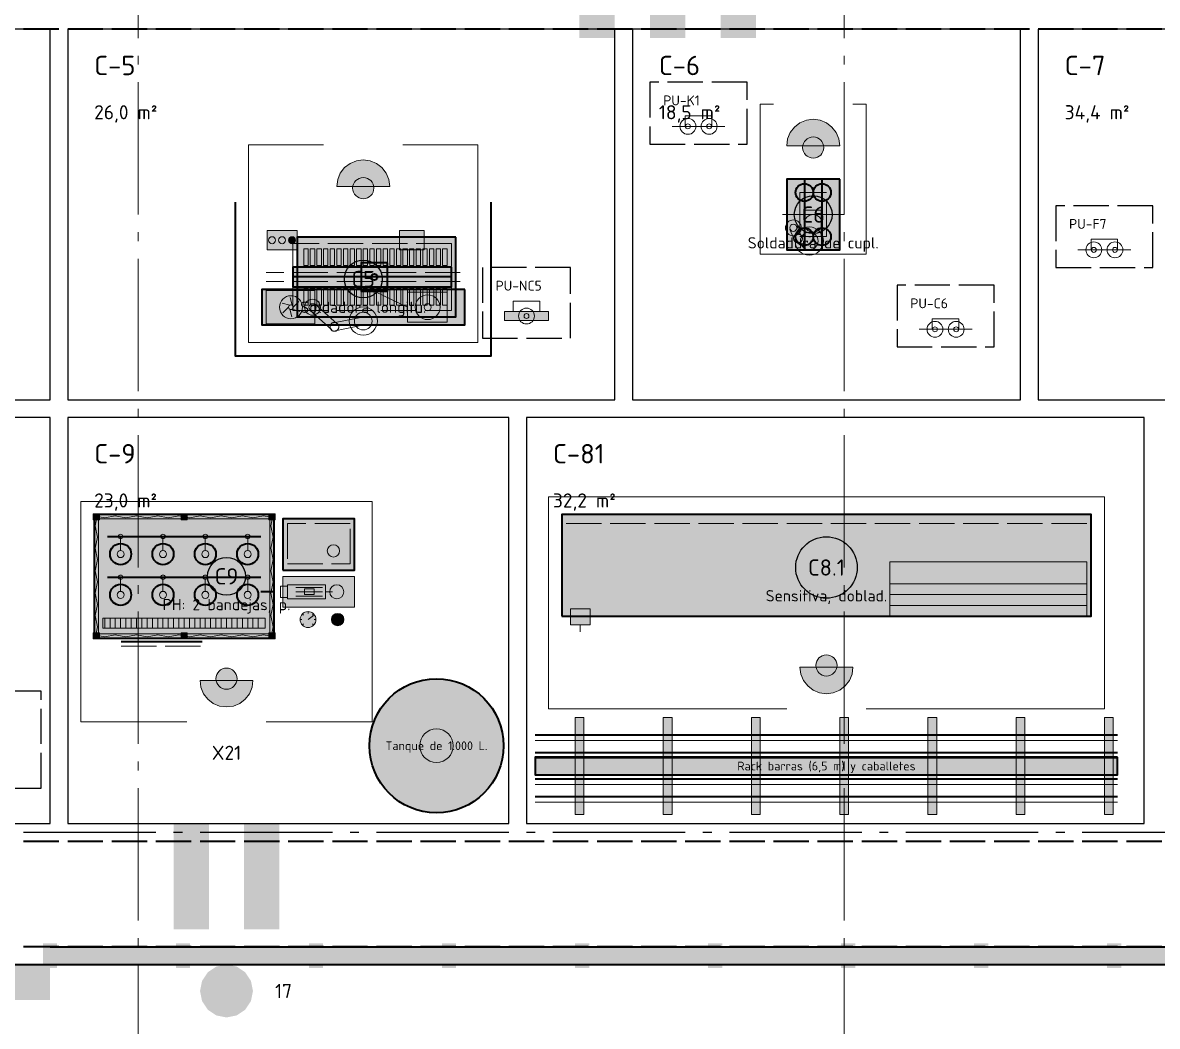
# Model space of a CAD drawing. Header units: millimetres. Extents: x 0 to 1682, y 0 to 1189.
# Drawn here: x 885.9 to 1014.5, y 798 to 911.8 of the extents above; entities that cross this region are included whole.
import ezdxf
from ezdxf.enums import TextEntityAlignment as Align

# ---------------------------------------------------------------- set-up
doc = ezdxf.new("R2010")
doc.units = ezdxf.units.MM
doc.linetypes.add('IRAM-E-TRAZOS', pattern=[5, 4, -1])
doc.linetypes.add('IRAM-F-TRAZO-PUNTO', pattern=[20, 15, -2, 1, -2])
for name, color, linetype, lineweight, true_color in [('A-AREA-TRABAJO', 30, 'CONTINUOUS', 13, 0xeb963c), ('A-DEFENSA', 2, 'CONTINUOUS', 35, 0xe6b400), ('A-EQUIPO', 30, 'CONTINUOUS', 35, 0xe67800), ('A-MAMPARA', 1, 'CONTINUOUS', 35, 0xc82828), ('A-PASILLO', 2, 'IRAM-E-TRAZOS', 35, 0xd7a500), ('A-PULMON', 6, 'IRAM-E-TRAZOS', 25, 0xdc00c8), ('A-SENDA', 2, 'CONTINUOUS', 25, 0xd7a500), ('A-ZONA-LOG', 5, 'IRAM-F-TRAZO-PUNTO', 25, 0x285ac8)]:
    doc.layers.add(name, color=color, linetype=linetype, lineweight=lineweight, true_color=true_color)
for name, color, linetype, lineweight in [('A-EJE', 1, 'IRAM-F-TRAZO-PUNTO', 18), ('A-EQUIPO-FINO', 8, 'CONTINUOUS', 13), ('A-EQUIPO-OCULTO', 8, 'IRAM-E-TRAZOS', 13), ('A-EQUIPO-RELLENO', 9, 'CONTINUOUS', 13), ('A-OPERARIO', 6, 'CONTINUOUS', 18), ('A-PASO', 7, 'CONTINUOUS', 25), ('A-SECTOR', 1, 'CONTINUOUS', 25), ('A-TEXTO', 7, 'CONTINUOUS', 18), ('S-INCENDIO', 1, 'CONTINUOUS', 25)]:
    doc.layers.add(name, color=color, linetype=linetype, lineweight=lineweight)
doc.styles.add('ISO3098', font='isocpeur.ttf')

msp = doc.modelspace()

# ---------------------------------------------------------------- hatches: boundary and pattern name
at = {"layer": 'A-DEFENSA', "true_color": 0x1e1e1e}
h = msp.add_hatch(color=7, dxfattribs=at)
h.dxf.hatch_style = 1
h.paths.add_polyline_path([(888.2, 804.6), (889.8, 804.6), (889.8, 807.4), (888.2, 807.4)])
at = {"layer": 'A-DEFENSA', "true_color": 0xf5c800}
h = msp.add_hatch(color=7, dxfattribs=at)
h.dxf.hatch_style = 1
h.paths.add_polyline_path([(889, 805), (1085, 805), (1085, 807), (889, 807)])
at = {"layer": 'A-DEFENSA', "true_color": 0x1e1e1e}
h = msp.add_hatch(color=7, dxfattribs=at)
h.dxf.hatch_style = 1
h.paths.add_polyline_path([(903.277, 804.6), (904.877, 804.6), (904.877, 807.4), (903.277, 807.4)])
h = msp.add_hatch(color=7, dxfattribs=at)
h.dxf.hatch_style = 1
h.paths.add_polyline_path([(918.354, 804.6), (919.954, 804.6), (919.954, 807.4), (918.354, 807.4)])
h = msp.add_hatch(color=7, dxfattribs=at)
h.dxf.hatch_style = 1
h.paths.add_polyline_path([(933.431, 804.6), (935.031, 804.6), (935.031, 807.4), (933.431, 807.4)])
h = msp.add_hatch(color=7, dxfattribs=at)
h.dxf.hatch_style = 1
h.paths.add_polyline_path([(948.508, 804.6), (950.108, 804.6), (950.108, 807.4), (948.508, 807.4)])
h = msp.add_hatch(color=7, dxfattribs=at)
h.dxf.hatch_style = 1
h.paths.add_polyline_path([(963.585, 804.6), (965.185, 804.6), (965.185, 807.4), (963.585, 807.4)])
h = msp.add_hatch(color=7, dxfattribs=at)
h.dxf.hatch_style = 1
h.paths.add_polyline_path([(978.662, 804.6), (980.262, 804.6), (980.262, 807.4), (978.662, 807.4)])
h = msp.add_hatch(color=7, dxfattribs=at)
h.dxf.hatch_style = 1
h.paths.add_polyline_path([(993.738, 804.6), (995.338, 804.6), (995.338, 807.4), (993.738, 807.4)])
h = msp.add_hatch(color=7, dxfattribs=at)
h.dxf.hatch_style = 1
h.paths.add_polyline_path([(1008.815, 804.6), (1010.415, 804.6), (1010.415, 807.4), (1008.815, 807.4)])
at = {"layer": 'A-EQUIPO-RELLENO', "true_color": 0xfae1f5}
h = msp.add_hatch(color=7, dxfattribs=at)
h.dxf.hatch_style = 1
h.paths.add_polyline_path([(978.5, 897.8), (978.398, 898.576), (978.098, 899.3), (977.621, 899.921), (977, 900.398), (976.276, 900.698), (975.5, 900.8), (974.724, 900.698), (974, 900.398), (973.379, 899.921), (972.902, 899.3), (972.602, 898.576), (972.5, 897.8), (978.5, 897.8)])
at = {"layer": 'A-EQUIPO-RELLENO', "true_color": 0xfaf0fa}
h = msp.add_hatch(color=7, dxfattribs=at)
h.dxf.hatch_style = 1
h.paths.add_polyline_path([(959.5, 900), (965.5, 900), (965.5, 900), (959.5, 900)])
at = {"layer": 'A-EQUIPO-RELLENO', "true_color": 0xffffff}
h = msp.add_hatch(color=7, dxfattribs=at)
h.dxf.hatch_style = 1
h.paths.add_polyline_path([(974.3, 897.6), (974.341, 897.289), (974.461, 897), (974.651, 896.751), (974.9, 896.561), (975.189, 896.441), (975.5, 896.4), (975.811, 896.441), (976.1, 896.561), (976.349, 896.751), (976.539, 897), (976.659, 897.289), (976.7, 897.6), (976.659, 897.911), (976.539, 898.2), (976.349, 898.449), (976.1, 898.639), (975.811, 898.759), (975.5, 898.8), (975.189, 898.759), (974.9, 898.639), (974.651, 898.449), (974.461, 898.2), (974.341, 897.911)])
at = {"layer": 'A-EQUIPO-RELLENO', "true_color": 0xfae1f5}
h = msp.add_hatch(color=7, dxfattribs=at)
h.dxf.hatch_style = 1
h.paths.add_polyline_path([(927.5, 893.2), (927.398, 893.976), (927.098, 894.7), (926.621, 895.321), (926, 895.798), (925.276, 896.098), (924.5, 896.2), (923.724, 896.098), (923, 895.798), (922.379, 895.321), (921.902, 894.7), (921.602, 893.976), (921.5, 893.2), (927.5, 893.2)])
at = {"layer": 'A-EQUIPO-RELLENO', "true_color": 0xffffff}
h = msp.add_hatch(color=7, dxfattribs=at)
h.dxf.hatch_style = 1
h.paths.add_polyline_path([(923.3, 893), (923.341, 892.689), (923.461, 892.4), (923.651, 892.151), (923.9, 891.961), (924.189, 891.841), (924.5, 891.8), (924.811, 891.841), (925.1, 891.961), (925.349, 892.151), (925.539, 892.4), (925.659, 892.689), (925.7, 893), (925.659, 893.311), (925.539, 893.6), (925.349, 893.849), (925.1, 894.039), (924.811, 894.159), (924.5, 894.2), (924.189, 894.159), (923.9, 894.039), (923.651, 893.849), (923.461, 893.6), (923.341, 893.311)])
at = {"layer": 'A-EQUIPO-RELLENO', "true_color": 0xcdd0d4}
h = msp.add_hatch(color=7, dxfattribs=at)
h.dxf.hatch_style = 1
h.paths.add_polyline_path([(976.5, 894), (972.5, 894), (972.5, 886), (976.5, 886)])
h = msp.add_hatch(color=7, dxfattribs=at)
h.dxf.hatch_style = 1
h.paths.add_polyline_path([(978.5, 894), (974.5, 894), (974.5, 886), (978.5, 886)])
at = {"layer": 'A-EQUIPO-RELLENO', "true_color": 0xffffff}
h = msp.add_hatch(color=7, dxfattribs=at)
h.dxf.hatch_style = 1
h.paths.add_polyline_path([(977.644, 890), (977.59, 890.477), (977.432, 890.93), (977.176, 891.337), (976.837, 891.676), (976.43, 891.932), (975.977, 892.09), (975.5, 892.144), (975.023, 892.09), (974.57, 891.932), (974.163, 891.676), (973.824, 891.337), (973.568, 890.93), (973.41, 890.477), (973.356, 890), (973.41, 889.523), (973.568, 889.07), (973.824, 888.663), (974.163, 888.324), (974.57, 888.068), (975.023, 887.91), (975.5, 887.856), (975.977, 887.91), (976.43, 888.068), (976.837, 888.324), (977.176, 888.663), (977.432, 889.07), (977.59, 889.523)])
at = {"layer": 'A-EQUIPO-RELLENO', "true_color": 0xeeeeee}
h = msp.add_hatch(color=7, dxfattribs=at)
h.dxf.hatch_style = 1
h.paths.add_polyline_path([(976.4, 890.5), (974.6, 890.5), (974.6, 887.5), (976.4, 887.5)])
at = {"layer": 'A-EQUIPO-RELLENO', "true_color": 0xcdd0d4}
h = msp.add_hatch(color=7, dxfattribs=at)
h.dxf.hatch_style = 1
h.paths.add_polyline_path([(917, 888.2), (913.6, 888.2), (913.6, 886), (917, 886)])
at = {"layer": 'A-EQUIPO-RELLENO', "true_color": 0xdc2828}
h = msp.add_hatch(color=7, dxfattribs=at)
h.dxf.hatch_style = 1
h.paths.add_polyline_path([(916.037, 887.1), (916.051, 886.998), (916.09, 886.902), (916.153, 886.82), (916.235, 886.757), (916.331, 886.717), (916.433, 886.704), (916.536, 886.717), (916.631, 886.757), (916.713, 886.82), (916.776, 886.902), (916.816, 886.998), (916.829, 887.1), (916.816, 887.202), (916.776, 887.298), (916.713, 887.38), (916.631, 887.443), (916.536, 887.483), (916.433, 887.496), (916.331, 887.483), (916.235, 887.443), (916.153, 887.38), (916.09, 887.298), (916.051, 887.202)])
at = {"layer": 'A-EQUIPO-RELLENO', "true_color": 0xeeeeee}
h = msp.add_hatch(color=7, dxfattribs=at)
h.dxf.hatch_style = 1
h.paths.add_polyline_path([(935, 887.428), (917, 887.428), (917, 878.428), (935, 878.428)])
at = {"layer": 'A-EQUIPO-RELLENO', "true_color": 0xcdd0d4}
h = msp.add_hatch(color=7, dxfattribs=at)
h.dxf.hatch_style = 1
h.paths.add_polyline_path([(931.4, 888.2), (928.6, 888.2), (928.6, 886), (931.4, 886)])
at = {"layer": 'A-EQUIPO-RELLENO', "true_color": 0xffffff}
h = msp.add_hatch(color=7, dxfattribs=at)
h.dxf.hatch_style = 1
h.paths.add_polyline_path([(926.644, 882.7), (926.59, 883.177), (926.432, 883.63), (926.176, 884.037), (925.837, 884.376), (925.43, 884.632), (924.977, 884.79), (924.5, 884.844), (924.023, 884.79), (923.57, 884.632), (923.163, 884.376), (922.824, 884.037), (922.568, 883.63), (922.41, 883.177), (922.356, 882.7), (922.41, 882.223), (922.568, 881.77), (922.824, 881.363), (923.163, 881.024), (923.57, 880.768), (924.023, 880.61), (924.5, 880.556), (924.977, 880.61), (925.43, 880.768), (925.837, 881.024), (926.176, 881.363), (926.432, 881.77), (926.59, 882.223)])
at = {"layer": 'A-EQUIPO-RELLENO', "true_color": 0xfaf0fa}
h = msp.add_hatch(color=7, dxfattribs=at)
h.dxf.hatch_style = 1
h.paths.add_polyline_path([(1005.5, 886), (1011.5, 886), (1011.5, 886), (1005.5, 886)])
at = {"layer": 'A-EQUIPO-RELLENO', "true_color": 0xe2e7ee}
h = msp.add_hatch(color=7, dxfattribs=at)
h.dxf.hatch_style = 1
h.paths.add_polyline_path([(934.5, 884.028), (916.5, 884.028), (916.5, 881.828), (934.5, 881.828)])
at = {"layer": 'A-EQUIPO-RELLENO', "true_color": 0xcdd0d4}
h = msp.add_hatch(color=7, dxfattribs=at)
h.dxf.hatch_style = 1
h.paths.add_polyline_path([(927.26, 884.528), (924.26, 884.528), (924.26, 881.328), (927.26, 881.328)])
at = {"layer": 'A-EQUIPO-RELLENO', "true_color": 0xe6a06e}
h = msp.add_hatch(color=7, dxfattribs=at)
h.dxf.hatch_style = 1
h.paths.add_polyline_path([(934.5, 883.178), (916.5, 883.178), (916.5, 882.678), (934.5, 882.678)])
at = {"layer": 'A-EQUIPO-RELLENO', "true_color": 0xcdd0d4}
h = msp.add_hatch(color=7, dxfattribs=at)
h.dxf.hatch_style = 1
h.paths.add_polyline_path([(936, 881.5), (913, 881.5), (913, 877.5), (936, 877.5)])
h = msp.add_hatch(color=7, dxfattribs=at)
h.dxf.hatch_style = 1
h.paths.add_polyline_path([(919, 881.4), (913.5, 881.4), (913.5, 877.6), (919, 877.6)])
at = {"layer": 'A-EQUIPO-RELLENO', "true_color": 0xeeeeee}
h = msp.add_hatch(color=7, dxfattribs=at)
h.dxf.hatch_style = 1
h.paths.add_polyline_path([(934, 881.2), (929.5, 881.2), (929.5, 877.8), (934, 877.8)])
at = {"layer": 'A-EQUIPO-RELLENO', "true_color": 0xfaf0fa}
h = msp.add_hatch(color=7, dxfattribs=at)
h.dxf.hatch_style = 1
h.paths.add_polyline_path([(940.5, 878), (945.5, 878), (945.5, 879), (940.5, 879)])
h = msp.add_hatch(color=7, dxfattribs=at)
h.dxf.hatch_style = 1
h.paths.add_polyline_path([(987.5, 877), (993.5, 877), (993.5, 877), (987.5, 877)])
at = {"layer": 'A-EQUIPO-RELLENO', "true_color": 0x969ba0}
h = msp.add_hatch(color=7, dxfattribs=at)
h.dxf.hatch_style = 1
h.paths.add_polyline_path([(893.9, 855.4), (894.6, 855.4), (894.6, 856.1), (893.9, 856.1)])
h = msp.add_hatch(color=7, dxfattribs=at)
h.dxf.hatch_style = 1
h.paths.add_polyline_path([(893.9, 855.4), (894.6, 855.4), (894.6, 856.1), (893.9, 856.1)])
at = {"layer": 'A-EQUIPO-RELLENO', "true_color": 0xf5f8fc}
h = msp.add_hatch(color=7, dxfattribs=at)
h.dxf.hatch_style = 1
h.paths.add_polyline_path([(894, 842), (914.4, 842), (914.4, 856), (894, 856)])
at = {"layer": 'A-EQUIPO-RELLENO', "true_color": 0x969ba0}
h = msp.add_hatch(color=7, dxfattribs=at)
h.dxf.hatch_style = 1
h.paths.add_polyline_path([(903.85, 855.4), (904.55, 855.4), (904.55, 856.1), (903.85, 856.1)])
h = msp.add_hatch(color=7, dxfattribs=at)
h.dxf.hatch_style = 1
h.paths.add_polyline_path([(913.8, 855.4), (914.5, 855.4), (914.5, 856.1), (913.8, 856.1)])
h = msp.add_hatch(color=7, dxfattribs=at)
h.dxf.hatch_style = 1
h.paths.add_polyline_path([(913.8, 855.4), (914.5, 855.4), (914.5, 856.1), (913.8, 856.1)])
at = {"layer": 'A-EQUIPO-RELLENO', "true_color": 0xc8e1fa}
h = msp.add_hatch(color=7, dxfattribs=at)
h.dxf.hatch_style = 1
h.paths.add_polyline_path([(915.4, 849.7), (923.5, 849.7), (923.5, 855.5), (915.4, 855.5)])
at = {"layer": 'A-EQUIPO-RELLENO', "true_color": 0xeedec0}
h = msp.add_hatch(color=7, dxfattribs=at)
h.dxf.hatch_style = 1
h.paths.add_polyline_path([(947, 844.5), (1007, 844.5), (1007, 856), (947, 856)])
at = {"layer": 'A-EQUIPO-RELLENO', "true_color": 0xe2e7ee}
h = msp.add_hatch(color=7, dxfattribs=at)
h.dxf.hatch_style = 1
h.paths.add_polyline_path([(898.2, 851.52), (898.159, 851.831), (898.039, 852.12), (897.849, 852.369), (897.6, 852.559), (897.311, 852.679), (897, 852.72), (896.689, 852.679), (896.4, 852.559), (896.151, 852.369), (895.961, 852.12), (895.841, 851.831), (895.8, 851.52), (895.841, 851.209), (895.961, 850.92), (896.151, 850.671), (896.4, 850.481), (896.689, 850.361), (897, 850.32), (897.311, 850.361), (897.6, 850.481), (897.849, 850.671), (898.039, 850.92), (898.159, 851.209)])
h = msp.add_hatch(color=7, dxfattribs=at)
h.dxf.hatch_style = 1
h.paths.add_polyline_path([(903, 851.52), (902.959, 851.831), (902.839, 852.12), (902.649, 852.369), (902.4, 852.559), (902.111, 852.679), (901.8, 852.72), (901.489, 852.679), (901.2, 852.559), (900.951, 852.369), (900.761, 852.12), (900.641, 851.831), (900.6, 851.52), (900.641, 851.209), (900.761, 850.92), (900.951, 850.671), (901.2, 850.481), (901.489, 850.361), (901.8, 850.32), (902.111, 850.361), (902.4, 850.481), (902.649, 850.671), (902.839, 850.92), (902.959, 851.209)])
h = msp.add_hatch(color=7, dxfattribs=at)
h.dxf.hatch_style = 1
h.paths.add_polyline_path([(907.8, 851.52), (907.759, 851.831), (907.639, 852.12), (907.449, 852.369), (907.2, 852.559), (906.911, 852.679), (906.6, 852.72), (906.289, 852.679), (906, 852.559), (905.751, 852.369), (905.561, 852.12), (905.441, 851.831), (905.4, 851.52), (905.441, 851.209), (905.561, 850.92), (905.751, 850.671), (906, 850.481), (906.289, 850.361), (906.6, 850.32), (906.911, 850.361), (907.2, 850.481), (907.449, 850.671), (907.639, 850.92), (907.759, 851.209)])
h = msp.add_hatch(color=7, dxfattribs=at)
h.dxf.hatch_style = 1
h.paths.add_polyline_path([(912.6, 851.52), (912.559, 851.831), (912.439, 852.12), (912.249, 852.369), (912, 852.559), (911.711, 852.679), (911.4, 852.72), (911.089, 852.679), (910.8, 852.559), (910.551, 852.369), (910.361, 852.12), (910.241, 851.831), (910.2, 851.52), (910.241, 851.209), (910.361, 850.92), (910.551, 850.671), (910.8, 850.481), (911.089, 850.361), (911.4, 850.32), (911.711, 850.361), (912, 850.481), (912.249, 850.671), (912.439, 850.92), (912.559, 851.209)])
at = {"layer": 'A-EQUIPO-RELLENO', "true_color": 0xffffff}
h = msp.add_hatch(color=7, dxfattribs=at)
h.dxf.hatch_style = 1
h.paths.add_polyline_path([(980.488, 850), (980.401, 850.776), (980.143, 851.513), (979.727, 852.175), (979.175, 852.727), (978.513, 853.143), (977.776, 853.401), (977, 853.488), (976.224, 853.401), (975.487, 853.143), (974.825, 852.727), (974.273, 852.175), (973.857, 851.513), (973.599, 850.776), (973.512, 850), (973.599, 849.224), (973.857, 848.487), (974.273, 847.825), (974.825, 847.273), (975.487, 846.857), (976.224, 846.599), (977, 846.512), (977.776, 846.599), (978.513, 846.857), (979.175, 847.273), (979.727, 847.825), (980.143, 848.487), (980.401, 849.224)])
h = msp.add_hatch(color=7, dxfattribs=at)
h.dxf.hatch_style = 1
h.paths.add_polyline_path([(911.144, 849), (911.09, 849.477), (910.932, 849.93), (910.676, 850.337), (910.337, 850.676), (909.93, 850.932), (909.477, 851.09), (909, 851.144), (908.523, 851.09), (908.07, 850.932), (907.663, 850.676), (907.324, 850.337), (907.068, 849.93), (906.91, 849.477), (906.856, 849), (906.91, 848.523), (907.068, 848.07), (907.324, 847.663), (907.663, 847.324), (908.07, 847.068), (908.523, 846.91), (909, 846.856), (909.477, 846.91), (909.93, 847.068), (910.337, 847.324), (910.676, 847.663), (910.932, 848.07), (911.09, 848.523)])
at = {"layer": 'A-EQUIPO-RELLENO', "true_color": 0xcdd0d4}
h = msp.add_hatch(color=7, dxfattribs=at)
h.dxf.hatch_style = 1
h.paths.add_polyline_path([(915.4, 845.5), (923.5, 845.5), (923.5, 849), (915.4, 849)])
at = {"layer": 'A-EQUIPO-RELLENO', "true_color": 0xe2e7ee}
h = msp.add_hatch(color=7, dxfattribs=at)
h.dxf.hatch_style = 1
h.paths.add_polyline_path([(898.2, 846.9), (898.159, 847.211), (898.039, 847.5), (897.849, 847.749), (897.6, 847.939), (897.311, 848.059), (897, 848.1), (896.689, 848.059), (896.4, 847.939), (896.151, 847.749), (895.961, 847.5), (895.841, 847.211), (895.8, 846.9), (895.841, 846.589), (895.961, 846.3), (896.151, 846.051), (896.4, 845.861), (896.689, 845.741), (897, 845.7), (897.311, 845.741), (897.6, 845.861), (897.849, 846.051), (898.039, 846.3), (898.159, 846.589)])
h = msp.add_hatch(color=7, dxfattribs=at)
h.dxf.hatch_style = 1
h.paths.add_polyline_path([(903, 846.9), (902.959, 847.211), (902.839, 847.5), (902.649, 847.749), (902.4, 847.939), (902.111, 848.059), (901.8, 848.1), (901.489, 848.059), (901.2, 847.939), (900.951, 847.749), (900.761, 847.5), (900.641, 847.211), (900.6, 846.9), (900.641, 846.589), (900.761, 846.3), (900.951, 846.051), (901.2, 845.861), (901.489, 845.741), (901.8, 845.7), (902.111, 845.741), (902.4, 845.861), (902.649, 846.051), (902.839, 846.3), (902.959, 846.589)])
h = msp.add_hatch(color=7, dxfattribs=at)
h.dxf.hatch_style = 1
h.paths.add_polyline_path([(907.8, 846.9), (907.759, 847.211), (907.639, 847.5), (907.449, 847.749), (907.2, 847.939), (906.911, 848.059), (906.6, 848.1), (906.289, 848.059), (906, 847.939), (905.751, 847.749), (905.561, 847.5), (905.441, 847.211), (905.4, 846.9), (905.441, 846.589), (905.561, 846.3), (905.751, 846.051), (906, 845.861), (906.289, 845.741), (906.6, 845.7), (906.911, 845.741), (907.2, 845.861), (907.449, 846.051), (907.639, 846.3), (907.759, 846.589)])
h = msp.add_hatch(color=7, dxfattribs=at)
h.dxf.hatch_style = 1
h.paths.add_polyline_path([(912.6, 846.9), (912.559, 847.211), (912.439, 847.5), (912.249, 847.749), (912, 847.939), (911.711, 848.059), (911.4, 848.1), (911.089, 848.059), (910.8, 847.939), (910.551, 847.749), (910.361, 847.5), (910.241, 847.211), (910.2, 846.9), (910.241, 846.589), (910.361, 846.3), (910.551, 846.051), (910.8, 845.861), (911.089, 845.741), (911.4, 845.7), (911.711, 845.741), (912, 845.861), (912.249, 846.051), (912.439, 846.3), (912.559, 846.589)])
at = {"layer": 'A-EQUIPO-RELLENO', "true_color": 0xcdd0d4}
h = msp.add_hatch(color=7, dxfattribs=at)
h.dxf.hatch_style = 1
h.paths.add_polyline_path([(915.9, 846.45), (920.22, 846.45), (920.22, 848.05), (915.9, 848.05)])
at = {"layer": 'A-EQUIPO-RELLENO', "true_color": 0xffffff}
h = msp.add_hatch(color=7, dxfattribs=at)
h.dxf.hatch_style = 1
h.paths.add_polyline_path([(919.14, 844.1), (919.109, 844.333), (919.019, 844.55), (918.876, 844.736), (918.69, 844.879), (918.473, 844.969), (918.24, 845), (918.007, 844.969), (917.79, 844.879), (917.604, 844.736), (917.461, 844.55), (917.371, 844.333), (917.34, 844.1), (917.371, 843.867), (917.461, 843.65), (917.604, 843.464), (917.79, 843.321), (918.007, 843.231), (918.24, 843.2), (918.473, 843.231), (918.69, 843.321), (918.876, 843.464), (919.019, 843.65), (919.109, 843.867)])
at = {"layer": 'A-EQUIPO-RELLENO', "true_color": 0xcdd0d4}
h = msp.add_hatch(color=7, dxfattribs=at)
h.dxf.hatch_style = 1
h.paths.add_polyline_path([(948, 843.5), (950.2, 843.5), (950.2, 845.3), (948, 845.3)])
at = {"layer": 'A-EQUIPO-RELLENO', "true_color": 0xffffff}
h = msp.add_hatch(color=7, dxfattribs=at)
h.dxf.hatch_style = 1
h.paths.add_polyline_path([(922.3, 844.1), (922.276, 844.281), (922.206, 844.45), (922.095, 844.595), (921.95, 844.706), (921.781, 844.776), (921.6, 844.8), (921.419, 844.776), (921.25, 844.706), (921.105, 844.595), (920.994, 844.45), (920.924, 844.281), (920.9, 844.1), (920.924, 843.919), (920.994, 843.75), (921.105, 843.605), (921.25, 843.494), (921.419, 843.424), (921.6, 843.4), (921.781, 843.424), (921.95, 843.494), (922.095, 843.605), (922.206, 843.75), (922.276, 843.919)])
at = {"layer": 'A-EQUIPO-RELLENO', "true_color": 0x969ba0}
h = msp.add_hatch(color=7, dxfattribs=at)
h.dxf.hatch_style = 1
h.paths.add_polyline_path([(893.9, 841.9), (894.6, 841.9), (894.6, 842.6), (893.9, 842.6)])
h = msp.add_hatch(color=7, dxfattribs=at)
h.dxf.hatch_style = 1
h.paths.add_polyline_path([(893.9, 841.9), (894.6, 841.9), (894.6, 842.6), (893.9, 842.6)])
h = msp.add_hatch(color=7, dxfattribs=at)
h.dxf.hatch_style = 1
h.paths.add_polyline_path([(903.85, 841.9), (904.55, 841.9), (904.55, 842.6), (903.85, 842.6)])
h = msp.add_hatch(color=7, dxfattribs=at)
h.dxf.hatch_style = 1
h.paths.add_polyline_path([(913.8, 841.9), (914.5, 841.9), (914.5, 842.6), (913.8, 842.6)])
h = msp.add_hatch(color=7, dxfattribs=at)
h.dxf.hatch_style = 1
h.paths.add_polyline_path([(913.8, 841.9), (914.5, 841.9), (914.5, 842.6), (913.8, 842.6)])
at = {"layer": 'A-EQUIPO-RELLENO', "true_color": 0xffffff}
h = msp.add_hatch(color=7, dxfattribs=at)
h.dxf.hatch_style = 1
h.paths.add_polyline_path([(978.2, 838.9), (978.159, 839.211), (978.039, 839.5), (977.849, 839.749), (977.6, 839.939), (977.311, 840.059), (977, 840.1), (976.689, 840.059), (976.4, 839.939), (976.151, 839.749), (975.961, 839.5), (975.841, 839.211), (975.8, 838.9), (975.841, 838.589), (975.961, 838.3), (976.151, 838.051), (976.4, 837.861), (976.689, 837.741), (977, 837.7), (977.311, 837.741), (977.6, 837.861), (977.849, 838.051), (978.039, 838.3), (978.159, 838.589)])
h = msp.add_hatch(color=7, dxfattribs=at)
h.dxf.hatch_style = 1
h.paths.add_polyline_path([(910.2, 837.4), (910.159, 837.711), (910.039, 838), (909.849, 838.249), (909.6, 838.439), (909.311, 838.559), (909, 838.6), (908.689, 838.559), (908.4, 838.439), (908.151, 838.249), (907.961, 838), (907.841, 837.711), (907.8, 837.4), (907.841, 837.089), (907.961, 836.8), (908.151, 836.551), (908.4, 836.361), (908.689, 836.241), (909, 836.2), (909.311, 836.241), (909.6, 836.361), (909.849, 836.551), (910.039, 836.8), (910.159, 837.089)])
at = {"layer": 'A-EQUIPO-RELLENO', "true_color": 0xfae1f5}
h = msp.add_hatch(color=7, dxfattribs=at)
h.dxf.hatch_style = 1
h.paths.add_polyline_path([(974, 838.7), (974.102, 837.924), (974.402, 837.2), (974.879, 836.579), (975.5, 836.102), (976.224, 835.802), (977, 835.7), (977.776, 835.802), (978.5, 836.102), (979.121, 836.579), (979.598, 837.2), (979.898, 837.924), (980, 838.7), (974, 838.7)])
h = msp.add_hatch(color=7, dxfattribs=at)
h.dxf.hatch_style = 1
h.paths.add_polyline_path([(906, 837.2), (906.102, 836.424), (906.402, 835.7), (906.879, 835.079), (907.5, 834.602), (908.224, 834.302), (909, 834.2), (909.776, 834.302), (910.5, 834.602), (911.121, 835.079), (911.598, 835.7), (911.898, 836.424), (912, 837.2), (906, 837.2)])
at = {"layer": 'A-EQUIPO-RELLENO', "true_color": 0xe1e6ec}
h = msp.add_hatch(color=7, dxfattribs=at)
h.dxf.hatch_style = 1
h.paths.add_polyline_path([(940.4, 829.8), (940.141, 831.767), (939.382, 833.6), (938.174, 835.174), (936.6, 836.382), (934.767, 837.141), (932.8, 837.4), (930.833, 837.141), (929, 836.382), (927.426, 835.174), (926.218, 833.6), (925.459, 831.767), (925.2, 829.8), (925.459, 827.833), (926.218, 826), (927.426, 824.426), (929, 823.218), (930.833, 822.459), (932.8, 822.2), (934.767, 822.459), (936.6, 823.218), (938.174, 824.426), (939.382, 826), (940.141, 827.833)])
at = {"layer": 'A-EQUIPO-RELLENO', "true_color": 0xcdd0d4}
h = msp.add_hatch(color=7, dxfattribs=at)
h.dxf.hatch_style = 1
h.paths.add_polyline_path([(949.5, 833), (948.5, 833), (948.5, 822), (949.5, 822)])
h = msp.add_hatch(color=7, dxfattribs=at)
h.dxf.hatch_style = 1
h.paths.add_polyline_path([(959.5, 833), (958.5, 833), (958.5, 822), (959.5, 822)])
h = msp.add_hatch(color=7, dxfattribs=at)
h.dxf.hatch_style = 1
h.paths.add_polyline_path([(969.5, 833), (968.5, 833), (968.5, 822), (969.5, 822)])
h = msp.add_hatch(color=7, dxfattribs=at)
h.dxf.hatch_style = 1
h.paths.add_polyline_path([(979.5, 833), (978.5, 833), (978.5, 822), (979.5, 822)])
h = msp.add_hatch(color=7, dxfattribs=at)
h.dxf.hatch_style = 1
h.paths.add_polyline_path([(989.5, 833), (988.5, 833), (988.5, 822), (989.5, 822)])
h = msp.add_hatch(color=7, dxfattribs=at)
h.dxf.hatch_style = 1
h.paths.add_polyline_path([(999.5, 833), (998.5, 833), (998.5, 822), (999.5, 822)])
h = msp.add_hatch(color=7, dxfattribs=at)
h.dxf.hatch_style = 1
h.paths.add_polyline_path([(1009.5, 833), (1008.5, 833), (1008.5, 822), (1009.5, 822)])
at = {"layer": 'A-EQUIPO-RELLENO', "true_color": 0x969ba0}
h = msp.add_hatch(color=7, dxfattribs=at)
h.dxf.hatch_style = 1
h.paths.add_polyline_path([(1010, 828.5), (944, 828.5), (944, 826.5), (1010, 826.5)])
at = {"layer": 'A-SENDA', "true_color": 0xd7a500}
h = msp.add_hatch(color=7, dxfattribs=at)
h.dxf.hatch_style = 1
h.paths.add_polyline_path([(949, 910), (953, 910), (953, 924.5), (949, 924.5)])
h = msp.add_hatch(color=7, dxfattribs=at)
h.dxf.hatch_style = 1
h.paths.add_polyline_path([(957, 910), (961, 910), (961, 924.5), (957, 924.5)])
h = msp.add_hatch(color=7, dxfattribs=at)
h.dxf.hatch_style = 1
h.paths.add_polyline_path([(965, 910), (969, 910), (969, 924.5), (965, 924.5)])
h = msp.add_hatch(color=7, dxfattribs=at)
h.dxf.hatch_style = 1
h.paths.add_polyline_path([(903, 809), (907, 809), (907, 821), (903, 821)])
h = msp.add_hatch(color=7, dxfattribs=at)
h.dxf.hatch_style = 1
h.paths.add_polyline_path([(911, 809), (915, 809), (915, 821), (911, 821)])
h = msp.add_hatch(color=7, dxfattribs=at)
h.dxf.hatch_style = 1
h.paths.add_polyline_path([(875, 801), (889, 801), (889, 805), (875, 805)])
at = {"layer": 'S-INCENDIO', "true_color": 0xd20000}
h = msp.add_hatch(color=7, dxfattribs=at)
h.dxf.hatch_style = 1
h.paths.add_polyline_path([(912, 802), (911.772, 803.148), (911.121, 804.121), (910.148, 804.772), (909, 805), (907.852, 804.772), (906.879, 804.121), (906.228, 803.148), (906, 802), (906.228, 800.852), (906.879, 799.879), (907.852, 799.228), (909, 799), (910.148, 799.228), (911.121, 799.879), (911.772, 800.852)])

# ---------------------------------------------------------------- linework, layer by layer
at = {"layer": 'A-AREA-TRABAJO'}
for p, q in [((971, 902.5), (969.5, 902.5)), ((981.5, 902.5), (980, 902.5)), ((920, 897.9), (911.5, 897.9)), ((937.5, 897.9), (929, 897.9)), ((945.5, 834), (972.5, 834)), ((981.5, 834), (1008.5, 834)), ((892.5, 832.5), (904.5, 832.5)), ((913.5, 832.5), (925.5, 832.5))]:
    msp.add_line(p, q, dxfattribs=at)
for points in [[(981.5, 902.5), (981.5, 885.5), (969.5, 885.5), (969.5, 902.5)], [(937.5, 897.9), (937.5, 875.5), (911.5, 875.5), (911.5, 897.9)], [(945.5, 834), (945.5, 858), (1008.5, 858), (1008.5, 834)], [(892.5, 832.5), (892.5, 857.5), (925.5, 857.5), (925.5, 832.5)]]:
    msp.add_lwpolyline(points, dxfattribs=at)
at = {"layer": 'A-DEFENSA'}
for p, q in [((889, 807), (1085, 807)), ((889, 805), (1085, 805))]:
    msp.add_line(p, q, dxfattribs=at)
at = {"layer": 'A-EJE'}
for p, q in [((899, 530), (899, 1060)), ((979, 530), (979, 1060)), ((979, 890), (972, 890))]:
    msp.add_line(p, q, dxfattribs=at)
at = {"layer": 'A-EQUIPO'}
for p, q in [((934.5, 882.928), (916.5, 882.928)), ((895.5, 853.52), (912.9, 853.52)), ((895.5, 848.9), (912.9, 848.9)), ((914.4, 847.25), (912.9, 847.25)), ((897.06, 841.6), (906.24, 841.6)), ((1010, 831), (944, 831)), ((1010, 829), (944, 829)), ((1010, 826), (944, 826)), ((1010, 824), (944, 824))]:
    msp.add_line(p, q, dxfattribs=at)
for points in [[(976.5, 894), (972.5, 894), (972.5, 886), (976.5, 886)], [(978.5, 894), (974.5, 894), (974.5, 886), (978.5, 886)], [(935, 887.428), (917, 887.428), (917, 878.428), (935, 878.428)], [(934.5, 884.028), (916.5, 884.028), (916.5, 881.828), (934.5, 881.828)], [(927.26, 884.528), (924.26, 884.528), (924.26, 881.328), (927.26, 881.328)], [(936, 881.5), (913, 881.5), (913, 877.5), (936, 877.5)], [(894, 842), (914.4, 842), (914.4, 856), (894, 856)], [(915.4, 849.7), (923.5, 849.7), (923.5, 855.5), (915.4, 855.5)], [(947, 844.5), (1007, 844.5), (1007, 856), (947, 856)], [(1010, 828.5), (944, 828.5), (944, 826.5), (1010, 826.5)]]:
    msp.add_lwpolyline(points, close=True, dxfattribs=at)
for centre, radius in [((974.5, 892.5), 1), ((976.5, 892.5), 1), ((974.5, 887.5), 1), ((976.5, 887.5), 1), ((925.76, 882.928), 0.35), ((897, 851.52), 1.2), ((901.8, 851.52), 1.2), ((906.6, 851.52), 1.2), ((911.4, 851.52), 1.2), ((897, 846.9), 1.2), ((901.8, 846.9), 1.2), ((906.6, 846.9), 1.2), ((911.4, 846.9), 1.2), ((932.8, 829.8), 7.6)]:
    msp.add_circle(centre, radius, dxfattribs=at)
at = {"layer": 'A-EQUIPO-FINO'}
for p, q in [((926.46, 882.928), (925.06, 882.928)), ((897, 851.92), (897, 853.52)), ((901.8, 851.92), (901.8, 853.52)), ((906.6, 851.92), (906.6, 853.52)), ((911.4, 851.92), (911.4, 853.52)), ((897, 847.3), (897, 848.9)), ((901.8, 847.3), (901.8, 848.9)), ((906.6, 847.3), (906.6, 848.9)), ((911.4, 847.3), (911.4, 848.9)), ((916.85, 847.73), (919.874, 847.73)), ((984.2, 848.138), (1006.5, 848.138)), ((916.85, 847.25), (919.874, 847.25)), ((916.85, 846.77), (919.874, 846.77)), ((920.22, 847.25), (920.998, 847.25)), ((984.2, 846.925), (1006.5, 846.925)), ((918.24, 844.802), (918.24, 845)), ((984.2, 845.713), (1006.5, 845.713)), ((895.2, 843.12), (895.2, 844.24)), ((895.8, 843.12), (895.8, 844.24)), ((896.4, 843.12), (896.4, 844.24)), ((897, 843.12), (897, 844.24)), ((897.6, 843.12), (897.6, 844.24)), ((898.2, 843.12), (898.2, 844.24)), ((898.8, 843.12), (898.8, 844.24)), ((899.4, 843.12), (899.4, 844.24)), ((900, 843.12), (900, 844.24)), ((900.6, 843.12), (900.6, 844.24)), ((901.2, 843.12), (901.2, 844.24)), ((901.8, 843.12), (901.8, 844.24)), ((902.4, 843.12), (902.4, 844.24)), ((903, 843.12), (903, 844.24)), ((903.6, 843.12), (903.6, 844.24)), ((904.2, 843.12), (904.2, 844.24)), ((904.8, 843.12), (904.8, 844.24)), ((905.4, 843.12), (905.4, 844.24)), ((906, 843.12), (906, 844.24)), ((906.6, 843.12), (906.6, 844.24)), ((907.2, 843.12), (907.2, 844.24)), ((907.8, 843.12), (907.8, 844.24)), ((908.4, 843.12), (908.4, 844.24)), ((909, 843.12), (909, 844.24)), ((909.6, 843.12), (909.6, 844.24)), ((910.2, 843.12), (910.2, 844.24)), ((910.8, 843.12), (910.8, 844.24)), ((911.4, 843.12), (911.4, 844.24)), ((912, 843.12), (912, 844.24)), ((912.6, 843.12), (912.6, 844.24)), ((917.538, 844.1), (917.34, 844.1)), ((917.744, 844.596), (917.604, 844.736)), ((918.24, 844.1), (918.87, 844.55)), ((918.736, 844.596), (918.876, 844.736)), ((918.942, 844.1), (919.14, 844.1)), ((921.054, 844.1), (920.9, 844.1)), ((921.214, 844.486), (921.105, 844.595)), ((921.214, 843.714), (921.105, 843.605)), ((921.6, 844.646), (921.6, 844.8)), ((921.6, 844.1), (922.09, 844.45)), ((921.986, 844.486), (922.095, 844.595)), ((921.986, 843.714), (922.095, 843.605)), ((922.146, 844.1), (922.3, 844.1)), ((917.744, 843.604), (917.604, 843.464)), ((918.736, 843.604), (918.876, 843.464)), ((949.1, 843.5), (949.1, 842.7)), ((1010, 830.4), (944, 830.4)), ((1010, 828.4), (944, 828.4)), ((1010, 825.4), (944, 825.4)), ((1010, 823.4), (944, 823.4))]:
    msp.add_line(p, q, dxfattribs=at)
for points in [[(976.4, 890.5), (974.6, 890.5), (974.6, 887.5), (976.4, 887.5)], [(917, 888.2), (913.6, 888.2), (913.6, 886), (917, 886)], [(931.4, 888.2), (928.6, 888.2), (928.6, 886), (931.4, 886)], [(918.25, 886.128), (917.75, 886.128), (917.75, 884.228), (918.25, 884.228)], [(919, 886.128), (918.5, 886.128), (918.5, 884.228), (919, 884.228)], [(919.75, 886.128), (919.25, 886.128), (919.25, 884.228), (919.75, 884.228)], [(920.5, 886.128), (920, 886.128), (920, 884.228), (920.5, 884.228)], [(921.25, 886.128), (920.75, 886.128), (920.75, 884.228), (921.25, 884.228)], [(922, 886.128), (921.5, 886.128), (921.5, 884.228), (922, 884.228)], [(922.75, 886.128), (922.25, 886.128), (922.25, 884.228), (922.75, 884.228)], [(923.5, 886.128), (923, 886.128), (923, 884.228), (923.5, 884.228)], [(924.25, 886.128), (923.75, 886.128), (923.75, 884.228), (924.25, 884.228)], [(925, 886.128), (924.5, 886.128), (924.5, 884.228), (925, 884.228)], [(925.75, 886.128), (925.25, 886.128), (925.25, 884.228), (925.75, 884.228)], [(926.5, 886.128), (926, 886.128), (926, 884.228), (926.5, 884.228)], [(927.25, 886.128), (926.75, 886.128), (926.75, 884.228), (927.25, 884.228)], [(928, 886.128), (927.5, 886.128), (927.5, 884.228), (928, 884.228)], [(928.75, 886.128), (928.25, 886.128), (928.25, 884.228), (928.75, 884.228)], [(929.5, 886.128), (929, 886.128), (929, 884.228), (929.5, 884.228)], [(930.25, 886.128), (929.75, 886.128), (929.75, 884.228), (930.25, 884.228)], [(931, 886.128), (930.5, 886.128), (930.5, 884.228), (931, 884.228)], [(931.75, 886.128), (931.25, 886.128), (931.25, 884.228), (931.75, 884.228)], [(932.5, 886.128), (932, 886.128), (932, 884.228), (932.5, 884.228)], [(933.25, 886.128), (932.75, 886.128), (932.75, 884.228), (933.25, 884.228)], [(934, 886.128), (933.5, 886.128), (933.5, 884.228), (934, 884.228)], [(919, 881.4), (913.5, 881.4), (913.5, 877.6), (919, 877.6)], [(918.25, 881.628), (917.75, 881.628), (917.75, 879.728), (918.25, 879.728)], [(919, 881.628), (918.5, 881.628), (918.5, 879.728), (919, 879.728)], [(919.75, 881.628), (919.25, 881.628), (919.25, 879.728), (919.75, 879.728)], [(920.5, 881.628), (920, 881.628), (920, 879.728), (920.5, 879.728)], [(921.25, 881.628), (920.75, 881.628), (920.75, 879.728), (921.25, 879.728)], [(922, 881.628), (921.5, 881.628), (921.5, 879.728), (922, 879.728)], [(922.75, 881.628), (922.25, 881.628), (922.25, 879.728), (922.75, 879.728)], [(923.5, 881.628), (923, 881.628), (923, 879.728), (923.5, 879.728)], [(924.25, 881.628), (923.75, 881.628), (923.75, 879.728), (924.25, 879.728)], [(925, 881.628), (924.5, 881.628), (924.5, 879.728), (925, 879.728)], [(925.75, 881.628), (925.25, 881.628), (925.25, 879.728), (925.75, 879.728)], [(926.5, 881.628), (926, 881.628), (926, 879.728), (926.5, 879.728)], [(927.25, 881.628), (926.75, 881.628), (926.75, 879.728), (927.25, 879.728)], [(928, 881.628), (927.5, 881.628), (927.5, 879.728), (928, 879.728)], [(928.75, 881.628), (928.25, 881.628), (928.25, 879.728), (928.75, 879.728)], [(929.5, 881.628), (929, 881.628), (929, 879.728), (929.5, 879.728)], [(934, 881.2), (929.5, 881.2), (929.5, 877.8), (934, 877.8)], [(930.25, 881.628), (929.75, 881.628), (929.75, 879.728), (930.25, 879.728)], [(931, 881.628), (930.5, 881.628), (930.5, 879.728), (931, 879.728)], [(931.75, 881.628), (931.25, 881.628), (931.25, 879.728), (931.75, 879.728)], [(932.5, 881.628), (932, 881.628), (932, 879.728), (932.5, 879.728)], [(933.25, 881.628), (932.75, 881.628), (932.75, 879.728), (933.25, 879.728)], [(934, 881.628), (933.5, 881.628), (933.5, 879.728), (934, 879.728)], [(893.9, 855.4), (894.6, 855.4), (894.6, 856.1), (893.9, 856.1)], [(893.9, 855.4), (894.6, 855.4), (894.6, 856.1), (893.9, 856.1)], [(894.5, 842.5), (913.9, 842.5), (913.9, 855.5), (894.5, 855.5)], [(903.85, 855.4), (904.55, 855.4), (904.55, 856.1), (903.85, 856.1)], [(913.8, 855.4), (914.5, 855.4), (914.5, 856.1), (913.8, 856.1)], [(913.8, 855.4), (914.5, 855.4), (914.5, 856.1), (913.8, 856.1)], [(984.2, 844.5), (1006.5, 844.5), (1006.5, 850.65), (984.2, 850.65)], [(915.4, 845.5), (923.5, 845.5), (923.5, 849), (915.4, 849)], [(915.122, 846.61), (915.9, 846.61), (915.9, 847.89), (915.122, 847.89)], [(915.9, 846.45), (920.22, 846.45), (920.22, 848.05), (915.9, 848.05)], [(917.844, 846.93), (918.924, 846.93), (918.924, 847.57), (917.844, 847.57)], [(948, 843.5), (950.2, 843.5), (950.2, 845.3), (948, 845.3)], [(895, 843.12), (913.4, 843.12), (913.4, 844.24), (895, 844.24)], [(893.9, 841.9), (894.6, 841.9), (894.6, 842.6), (893.9, 842.6)], [(893.9, 841.9), (894.6, 841.9), (894.6, 842.6), (893.9, 842.6)], [(903.85, 841.9), (904.55, 841.9), (904.55, 842.6), (903.85, 842.6)], [(913.8, 841.9), (914.5, 841.9), (914.5, 842.6), (913.8, 842.6)], [(913.8, 841.9), (914.5, 841.9), (914.5, 842.6), (913.8, 842.6)], [(949.5, 833), (948.5, 833), (948.5, 822), (949.5, 822)], [(959.5, 833), (958.5, 833), (958.5, 822), (959.5, 822)], [(969.5, 833), (968.5, 833), (968.5, 822), (969.5, 822)], [(979.5, 833), (978.5, 833), (978.5, 822), (979.5, 822)], [(989.5, 833), (988.5, 833), (988.5, 822), (989.5, 822)], [(999.5, 833), (998.5, 833), (998.5, 822), (999.5, 822)], [(1009.5, 833), (1008.5, 833), (1008.5, 822), (1009.5, 822)]]:
    msp.add_lwpolyline(points, close=True, dxfattribs=at)
for points in [[(916.17, 879.725), (915.299, 879.967)], [(916.43, 879.725), (916.204, 880.601)], [(916.56, 879.5), (917.205, 880.134)], [(916.04, 879.5), (915.395, 878.866)], [(916.17, 879.275), (916.396, 878.399)], [(916.43, 879.275), (917.301, 879.033)], [(914.4, 855.625), (913.2, 855.875), (912, 855.625), (910.8, 855.875), (909.6, 855.625), (908.4, 855.875), (907.2, 855.625), (906, 855.875), (904.8, 855.625), (903.6, 855.875), (902.4, 855.625), (901.2, 855.875), (900, 855.625), (898.8, 855.875), (897.6, 855.625), (896.4, 855.875), (895.2, 855.625), (894, 855.875)], [(894.375, 856), (894.125, 854.727), (894.375, 853.455), (894.125, 852.182), (894.375, 850.909), (894.125, 849.636), (894.375, 848.364), (894.125, 847.091), (894.375, 845.818), (894.125, 844.545), (894.375, 843.273), (894.125, 842)], [(914.025, 842), (914.275, 843.273), (914.025, 844.545), (914.275, 845.818), (914.025, 847.091), (914.275, 848.364), (914.025, 849.636), (914.275, 850.909), (914.025, 852.182), (914.275, 853.455), (914.025, 854.727), (914.275, 856)], [(894, 842.375), (895.2, 842.125), (896.4, 842.375), (897.6, 842.125), (898.8, 842.375), (900, 842.125), (901.2, 842.375), (902.4, 842.125), (903.6, 842.375), (904.8, 842.125), (906, 842.375), (907.2, 842.125), (908.4, 842.375), (909.6, 842.125), (910.8, 842.375), (912, 842.125), (913.2, 842.375), (914.4, 842.125)]]:
    msp.add_lwpolyline(points, dxfattribs=at)
for centre, radius in [((961.3, 900), 0.9), ((961.3, 900), 0.28), ((963.7, 900), 0.9), ((963.7, 900), 0.28), ((975.5, 889), 1), ((973.25, 888.5), 0.9), ((973.25, 888.5), 0.4), ((914.167, 887.1), 0.396), ((915.3, 887.1), 0.396), ((916.433, 887.1), 0.396), ((975.05, 887), 1.6), ((975.05, 887), 1), ((1007.3, 886), 0.9), ((1007.3, 886), 0.28), ((1009.7, 886), 0.9), ((1009.7, 886), 0.28), ((916.3, 879.5), 1.3), ((916.3, 879.5), 0.26), ((918.75, 879.5), 0.9), ((918.75, 879.5), 0.4), ((931.8, 879.5), 1.4), ((931.8, 879.5), 0.4), ((924.5, 877.928), 1.6), ((924.5, 877.928), 1), ((943, 878.5), 0.9), ((943, 878.5), 0.28), ((989.3, 877), 0.9), ((989.3, 877), 0.28), ((991.7, 877), 0.9), ((991.7, 877), 0.28), ((897, 853.52), 0.25), ((901.8, 853.52), 0.25), ((906.6, 853.52), 0.25), ((911.4, 853.52), 0.25), ((897, 851.52), 0.4), ((901.8, 851.52), 0.4), ((906.6, 851.52), 0.4), ((911.4, 851.52), 0.4), ((921.12, 851.88), 0.7), ((897, 848.9), 0.25), ((901.8, 848.9), 0.25), ((906.6, 848.9), 0.25), ((911.4, 848.9), 0.25), ((921.5, 847.25), 0.8), ((897, 846.9), 0.4), ((901.8, 846.9), 0.4), ((906.6, 846.9), 0.4), ((911.4, 846.9), 0.4), ((918.24, 844.1), 0.9), ((921.6, 844.1), 0.7), ((932.8, 829.8), 1.9)]:
    msp.add_circle(centre, radius, dxfattribs=at)
at = {"layer": 'A-EQUIPO-OCULTO'}
for p, q in [((973.662, 888.68), (974.187, 887.48)), ((972.838, 888.32), (973.363, 887.12)), ((973.878, 887.738), (975.153, 887.438)), ((973.672, 886.862), (974.947, 886.562)), ((935.5, 883.428), (913.5, 883.428)), ((935.5, 882.428), (913.5, 882.428)), ((929.5, 879.5), (925.76, 881.328)), ((919.05, 879.835), (921.532, 877.612)), ((918.45, 879.165), (920.932, 876.941)), ((921.144, 877.718), (924.412, 878.369)), ((921.32, 876.835), (924.588, 877.487)), ((947.5, 855), (1006.5, 855)), ((897.06, 841.1), (906.24, 841.1))]:
    msp.add_line(p, q, dxfattribs=at)
for points in [[(977, 892.5), (974, 892.5), (974, 887.5), (977, 887.5)], [(934.5, 886.728), (916.5, 886.728), (916.5, 884.128), (934.5, 884.128)], [(934.5, 881.728), (916.5, 881.728), (916.5, 879.128), (934.5, 879.128)], [(915.9, 850.4), (923, 850.4), (923, 855), (915.9, 855)]]:
    msp.add_lwpolyline(points, close=True, dxfattribs=at)
for centre in [(973.775, 887.3), (921.232, 877.276)]:
    msp.add_circle(centre, 0.5, dxfattribs=at)
at = {"layer": 'A-MAMPARA'}
msp.add_lwpolyline([(910, 891.4), (910, 874), (939, 874), (939, 891.4)], dxfattribs=at)
at = {"layer": 'A-OPERARIO'}
for p, q in [((961, 900), (961, 901.2)), ((961, 901.2), (964, 901.2)), ((964, 900), (964, 901.2)), ((1007, 886), (1007, 887.2)), ((1007, 887.2), (1010, 887.2)), ((1010, 886), (1010, 887.2)), ((941.5, 879), (941.5, 880.2)), ((941.5, 880.2), (944.5, 880.2)), ((944.5, 879), (944.5, 880.2)), ((989, 877), (989, 878.2)), ((989, 878.2), (992, 878.2)), ((992, 877), (992, 878.2))]:
    msp.add_line(p, q, dxfattribs=at)
for points in [[(978.5, 897.8), (978.398, 898.576), (978.098, 899.3), (977.621, 899.921), (977, 900.398), (976.276, 900.698), (975.5, 900.8), (974.724, 900.698), (974, 900.398), (973.379, 899.921), (972.902, 899.3), (972.602, 898.576), (972.5, 897.8)], [(959.5, 900), (965.5, 900), (965.5, 900), (959.5, 900)], [(927.5, 893.2), (927.398, 893.976), (927.098, 894.7), (926.621, 895.321), (926, 895.798), (925.276, 896.098), (924.5, 896.2), (923.724, 896.098), (923, 895.798), (922.379, 895.321), (921.902, 894.7), (921.602, 893.976), (921.5, 893.2)], [(1005.5, 886), (1011.5, 886), (1011.5, 886), (1005.5, 886)], [(940.5, 878), (945.5, 878), (945.5, 879), (940.5, 879)], [(987.5, 877), (993.5, 877), (993.5, 877), (987.5, 877)], [(974, 838.7), (974.102, 837.924), (974.402, 837.2), (974.879, 836.579), (975.5, 836.102), (976.224, 835.802), (977, 835.7), (977.776, 835.802), (978.5, 836.102), (979.121, 836.579), (979.598, 837.2), (979.898, 837.924), (980, 838.7)], [(906, 837.2), (906.102, 836.424), (906.402, 835.7), (906.879, 835.079), (907.5, 834.602), (908.224, 834.302), (909, 834.2), (909.776, 834.302), (910.5, 834.602), (911.121, 835.079), (911.598, 835.7), (911.898, 836.424), (912, 837.2)]]:
    msp.add_lwpolyline(points, close=True, dxfattribs=at)
for centre in [(975.5, 897.6), (924.5, 893), (977, 838.9), (909, 837.4)]:
    msp.add_circle(centre, 1.2, dxfattribs=at)
at = {"layer": 'A-PASILLO'}
for p, q in [((1085, 911), (721, 911)), ((721, 819), (1085, 819)), ((1085, 807), (585, 807)), ((585, 805), (1085, 805))]:
    msp.add_line(p, q, dxfattribs=at)
at = {"layer": 'A-PASO'}
for centre, radius in [((975.5, 890), 2.144), ((924.5, 882.7), 2.144), ((977, 850), 3.488), ((909, 849), 2.144)]:
    msp.add_circle(centre, radius, dxfattribs=at)
at = {"layer": 'A-PULMON'}
for points in [[(957, 898), (968, 898), (968, 905), (957, 905)], [(1003, 884), (1014, 884), (1014, 891), (1003, 891)], [(938, 876), (948, 876), (948, 884), (938, 884)], [(985, 875), (996, 875), (996, 882), (985, 882)], [(864, 825), (888, 825), (888, 836), (864, 836)]]:
    msp.add_lwpolyline(points, close=True, dxfattribs=at)
at = {"layer": 'A-SECTOR'}
for points in [[(815, 869), (889, 869), (889, 911), (815, 911)], [(891, 869), (953, 869), (953, 911), (891, 911)], [(955, 869), (999, 869), (999, 911), (955, 911)], [(1001, 869), (1083, 869), (1083, 911), (1001, 911)], [(863, 821), (889, 821), (889, 867), (863, 867)], [(891, 821), (941, 821), (941, 867), (891, 867)], [(943, 821), (1013, 821), (1013, 867), (943, 867)]]:
    msp.add_lwpolyline(points, close=True, dxfattribs=at)
at = {"layer": 'A-ZONA-LOG'}
msp.add_lwpolyline([(586, 820), (1216, 820), (1216, 1012), (586, 1012)], close=True, dxfattribs=at)

# ---------------------------------------------------------------- texts
at = {"layer": 'A-PASO', "style": 'ISO3098'}
for s, p in [('C6', (975.5, 890)), ('C5', (924.5, 882.7)), ('C8.1', (977, 850)), ('C9', (909, 849))]:
    msp.add_text(s, height=1.84, dxfattribs=at).set_placement(p, align=Align.MIDDLE_CENTER)
at = {"layer": 'A-PULMON', "style": 'ISO3098'}
for s, p in [('PU-K1', (958.5, 903.5)), ('PU-F7', (1004.5, 889.5)), ('PU-NC5', (939.5, 882.5)), ('PU-C6', (986.5, 880.5))]:
    msp.add_text(s, height=1.12, dxfattribs=at).set_placement(p, align=Align.TOP_LEFT)
at = {"layer": 'A-TEXTO', "style": 'ISO3098'}
for s, height, p in [('C-5', 2.2, (894, 908)), ('C-6', 2.2, (958, 908)), ('C-7', 2.2, (1004, 908)), ('26,0 m²', 1.6, (894, 902.4)), ('18,5 m²', 1.6, (958, 902.4)), ('34,4 m²', 1.6, (1004, 902.4)), ('C-9', 2.2, (894, 864)), ('C-81', 2.2, (946, 864)), ('23,0 m²', 1.6, (894, 858.4)), ('32,2 m²', 1.6, (946, 858.4))]:
    msp.add_text(s, height=height, dxfattribs=at).set_placement(p, align=Align.TOP_LEFT)
for s, p in [('Soldadura de cupl.', (975.5, 887.44)), ('Soldadora longitu.', (924.5, 880.14)), ('PH: 2 bandejas, p.', (909, 846.44)), ('Sensitiva, doblad.', (977, 847.44))]:
    msp.add_text(s, height=1.28, dxfattribs=at).set_placement(p, align=Align.TOP_CENTER)
for s, height, p in [('X21', 1.6, (909, 829)), ('Tanque de 1.000 L.', 0.992, (932.8, 829.8)), ('Rack barras (6,5 m) y caballetes', 0.992, (977, 827.5))]:
    msp.add_text(s, height=height, dxfattribs=at).set_placement(p, align=Align.MIDDLE_CENTER)
at = {"layer": 'S-INCENDIO', "style": 'ISO3098'}
msp.add_text('17', height=1.6, dxfattribs=at).set_placement((914.5, 802), align=Align.MIDDLE_LEFT)

doc.saveas('drawing.dxf')
